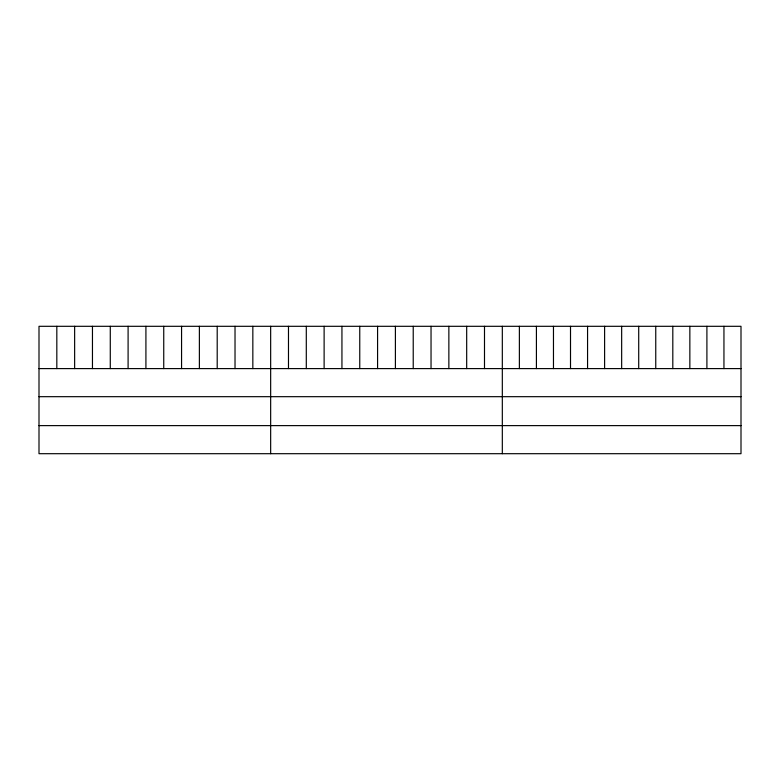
<?xml version="1.0" encoding="UTF-8"?>
<svg xmlns="http://www.w3.org/2000/svg" width="780" height="780" viewBox="0 0 780 780"><rect width="100%" height="100%" fill="white"/><g stroke="black" fill="none" stroke-linecap="round" stroke-linejoin="round"><path stroke-width="1.17" d="M741 368.599L741 453.697L39 453.697L39 326.303L741 326.303L741 368.599L39 368.599M39 396.679L741 396.679M39 425.617L741 425.617M723.947 326.303L723.947 368.599M706.904 326.303L706.904 368.599M689.851 326.303L689.851 368.599M672.808 326.303L672.808 368.599M655.756 326.303L655.756 368.599M638.713 326.303L638.713 368.599M621.66 326.303L621.66 368.599M604.607 326.303L604.607 368.599M587.564 326.303L587.564 368.599M570.511 326.303L570.511 368.599M553.468 326.303L553.468 368.599M536.416 326.303L536.416 368.599M519.373 326.303L519.373 368.599M502.32 326.303L502.32 453.697M484.497 326.303L484.497 368.599M466.684 326.303L466.684 368.599M448.861 326.303L448.861 368.599M431.038 326.303L431.038 368.599M413.224 326.303L413.224 368.599M395.401 326.303L395.401 368.599M377.578 326.303L377.578 368.599M359.755 326.303L359.755 368.599M341.942 326.303L341.942 368.599M324.119 326.303L324.119 368.599M306.296 326.303L306.296 368.599M288.483 326.303L288.483 368.599M270.66 326.303L270.66 453.697M252.837 326.303L252.837 368.599M235.024 326.303L235.024 368.599M217.201 326.303L217.201 368.599M199.378 326.303L199.378 368.599M181.564 326.303L181.564 368.599M163.742 326.303L163.742 368.599M145.918 326.303L145.918 368.599M128.095 326.303L128.095 368.599M110.282 326.303L110.282 368.599M92.459 326.303L92.459 368.599M74.636 326.303L74.636 368.599M56.823 326.303L56.823 368.599"/></g></svg>
